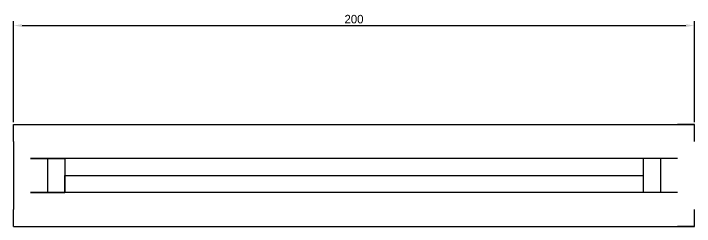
# Model space of a CAD drawing. Header units: millimetres. Extents: x -2460 to 1915, y -15 to 2310.
# Drawn here: x -1230 to -1030, y 710 to 772.6 of the extents above; entities that cross this region are included whole.
import ezdxf

# ---------------------------------------------------------------- set-up
doc = ezdxf.new("R2010")
doc.units = ezdxf.units.MM
doc.dimstyles.new('ISO-25', dxfattribs={"dimtxt": 2.5, "dimasz": 2.5, "dimexe": 1.25, "dimexo": 0.625, "dimtad": 1, "dimtxsty": 'Standard', "dimcen": 2.5, "dimadec": 0, "dimazin": 0, "dimtfac": 1, "dimtmove": 0, "dimatfit": 3, "dimfxl": 1, "dimarcsym": 0})

# ---------------------------------------------------------------- blocks, each defined once
blk = doc.blocks.new('*D1')
at = {"color": 0, "lineweight": -2}
for p, q in [((-1230, 740.63), (-1230, 770.3)), ((-1030, 740.63), (-1030, 770.3)), ((-1227.5, 769.05), (-1032.5, 769.05))]:
    blk.add_line(p, q, dxfattribs=at)
at = {"color": 0}
for points in [[(-1227.5, 769.47), (-1227.5, 768.64), (-1230, 769.05)], [(-1032.5, 769.47), (-1032.5, 768.64), (-1030, 769.05)]]:
    blk.add_solid(points, dxfattribs=at)
at = {"layer": 'Defpoints', "color": 0}
for p in [(-1030, 769.05), (-1230, 740), (-1030, 740)]:
    blk.add_point(p, dxfattribs=at)
at = {"color": 0, "insert": (-1130, 770.93), "char_height": 2.5, "attachment_point": 5}
blk.add_mtext('200', dxfattribs=at)

msp = doc.modelspace()

# ---------------------------------------------------------------- linework, layer by layer
for p, q in [((-1230, 740), (-1030, 740)), ((-1230, 735), (-1230, 740)), ((-1230, 740), (-1225, 740)), ((-1030, 740), (-1035, 740)), ((-1030, 735), (-1030, 740)), ((-1230, 735), (-1230, 715)), ((-1035, 730), (-1225, 730)), ((-1225, 730), (-1220, 730)), ((-1220, 730), (-1220, 720)), ((-1220, 730), (-1215, 730)), ((-1215, 730), (-1215, 720)), ((-1040, 730), (-1045, 730)), ((-1045, 730), (-1045, 720)), ((-1035, 730), (-1040, 730)), ((-1040, 730), (-1040, 720)), ((-1215, 720), (-1215, 725)), ((-1215, 725), (-1045, 725)), ((-1035, 720), (-1225, 720)), ((-1225, 720), (-1220, 720)), ((-1220, 720), (-1215, 720)), ((-1040, 720), (-1045, 720)), ((-1035, 720), (-1040, 720)), ((-1230, 710), (-1230, 715)), ((-1030, 710), (-1030, 715)), ((-1230, 710), (-1030, 710)), ((-1230, 710), (-1225, 710)), ((-1030, 710), (-1035, 710))]:
    msp.add_line(p, q)

# ---------------------------------------------------------------- dimensions: what is measured, and where the dimension line sits
dim = msp.add_linear_dim(base=(-1030, 769.052), p1=(-1230, 740), p2=(-1030, 740), dimstyle='ISO-25')
dim.commit()
dim.dimension.update_dxf_attribs({"geometry": '*D1', "text_midpoint": (-1130, 770.927)})

doc.saveas('drawing.dxf')
